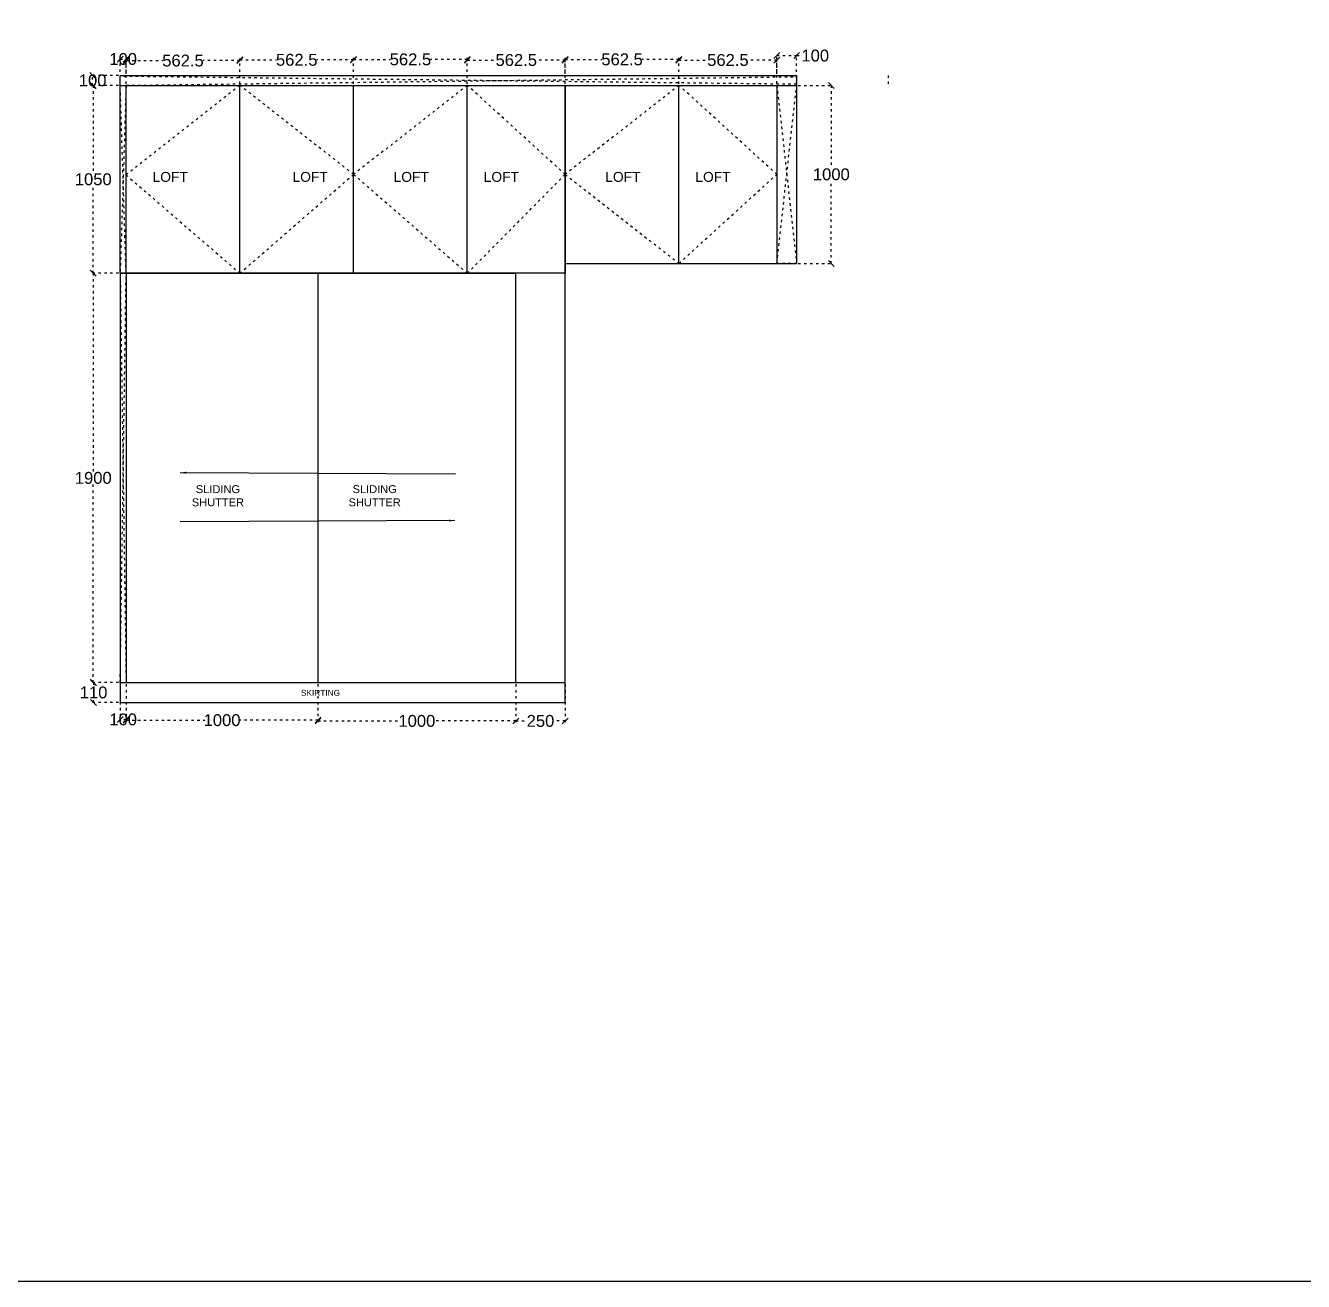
# Model space of a CAD drawing. Header units: millimetres. Extents: x 220712 to 1505573, y -354410 to 241923.
# Drawn here: x 330927 to 337388, y 106094 to 112445 of the extents above; entities that cross this region are included whole.
import ezdxf

# ---------------------------------------------------------------- set-up
doc = ezdxf.new("R2010")
doc.units = ezdxf.units.MM
doc.header["$MEASUREMENT"] = 0
doc.linetypes.add('ACAD_ISO03W100', pattern=[30, 12, -18])
doc.layers.add('Walls', color=253, linetype='Continuous')
doc.styles.get("Standard").update_dxf_attribs({"font": 'arial.ttf'})
doc.dimstyles.get("Standard").update_dxf_attribs({"dimtxt": 60, "dimasz": 30, "dimexe": 7.75, "dimexo": 8.13, "dimgap": 0.63, "dimtad": 0, "dimtih": 1, "dimtoh": 1, "dimdec": 0, "dimzin": 0, "dimtxsty": 'Standard', "dimblk": 'OBLIQUE', "dimcen": 2.25, "dimclrd": 1, "dimclre": 1, "dimclrt": 1, "dimadec": 0, "dimazin": 0, "dimtfac": 1, "dimtdec": 0, "dimtofl": 0, "dimtmove": 0, "dimatfit": 3, "dimfxl": 1, "dimtolj": 1, "dimtzin": 0, "dimlwd": 30, "dimarcsym": 0})

# ---------------------------------------------------------------- blocks, each defined once
blk = doc.blocks.new('_Oblique')
at = {"color": 0, "linetype": 'ByBlock', "lineweight": -2}
blk.add_line((-0.5, -0.5), (0.5, 0.5), dxfattribs=at)
blk = doc.blocks.new('*D1032')
at = {"layer": 'Defpoints', "color": 0, "linetype": 'ACAD_ISO03W100', "transparency": 16777216}
for p in [(331435.7, 112275.6), (331405.7, 112142.5), (331435.7, 112142.5)]:
    blk.add_point(p, dxfattribs=at)
at = {"layer": 'Walls', "color": 1, "linetype": 'ACAD_ISO03W100', "lineweight": -2, "transparency": 16777216}
for p, q in [((331405.7, 112150.6), (331405.7, 112283.3)), ((331435.7, 112150.6), (331435.7, 112283.3))]:
    blk.add_line(p, q, dxfattribs=at)
at = {"layer": 'Walls', "color": 1, "linetype": 'ACAD_ISO03W100', "lineweight": 30, "transparency": 16777216}
blk.add_line((331405.7, 112275.6), (331435.7, 112275.6), dxfattribs=at)
at = {"layer": 'Walls', "color": 1, "linetype": 'ACAD_ISO03W100', "lineweight": 30, "transparency": 16777216, "xscale": 30, "yscale": 30, "zscale": 30, "rotation": 180}
blk.add_blockref('_Oblique', (331405.7, 112275.6), dxfattribs=at)
at = {"layer": 'Walls', "color": 1, "linetype": 'ACAD_ISO03W100', "lineweight": 30, "transparency": 16777216, "xscale": 30, "yscale": 30, "zscale": 30}
blk.add_blockref('_Oblique', (331435.7, 112275.6), dxfattribs=at)
at = {"layer": 'Walls', "color": 1, "linetype": 'ACAD_ISO03W100', "transparency": 16777216, "insert": (331420.7, 112275.6), "char_height": 60, "attachment_point": 5}
blk.add_mtext('\\A1;100', dxfattribs=at)
blk = doc.blocks.new('*D1033')
at = {"layer": 'Defpoints', "color": 0, "linetype": 'ACAD_ISO03W100', "transparency": 16777216}
for p in [(332010.7, 112267.8), (331435.7, 112192.5), (332010.7, 112142.5)]:
    blk.add_point(p, dxfattribs=at)
at = {"layer": 'Walls', "color": 1, "linetype": 'ACAD_ISO03W100', "lineweight": -2, "transparency": 16777216}
for p, q in [((331435.7, 112200.6), (331435.7, 112275.6)), ((332010.7, 112150.6), (332010.7, 112275.6))]:
    blk.add_line(p, q, dxfattribs=at)
at = {"layer": 'Walls', "color": 1, "linetype": 'ACAD_ISO03W100', "lineweight": 30, "transparency": 16777216}
for p, q in [((331435.7, 112267.8), (331621.1, 112267.8)), ((332010.7, 112267.8), (331825.3, 112267.8))]:
    blk.add_line(p, q, dxfattribs=at)
at = {"layer": 'Walls', "color": 1, "linetype": 'ACAD_ISO03W100', "lineweight": 30, "transparency": 16777216, "xscale": 30, "yscale": 30, "zscale": 30, "rotation": 180}
blk.add_blockref('_Oblique', (331435.7, 112267.8), dxfattribs=at)
at = {"layer": 'Walls', "color": 1, "linetype": 'ACAD_ISO03W100', "lineweight": 30, "transparency": 16777216, "xscale": 30, "yscale": 30, "zscale": 30}
blk.add_blockref('_Oblique', (332010.7, 112267.8), dxfattribs=at)
at = {"layer": 'Walls', "color": 1, "linetype": 'ACAD_ISO03W100', "transparency": 16777216, "insert": (331723.2, 112267.8), "char_height": 60, "attachment_point": 5}
blk.add_mtext('\\A1;562.5', dxfattribs=at)
blk = doc.blocks.new('*D1034')
at = {"layer": 'Defpoints', "color": 0, "linetype": 'ACAD_ISO03W100', "transparency": 16777216}
for p in [(332585.7, 112271.6), (332010.7, 112142.5), (332585.7, 112142.5)]:
    blk.add_point(p, dxfattribs=at)
at = {"layer": 'Walls', "color": 1, "linetype": 'ACAD_ISO03W100', "lineweight": -2, "transparency": 16777216}
for p, q in [((332010.7, 112150.6), (332010.7, 112279.3)), ((332585.7, 112150.6), (332585.7, 112279.3))]:
    blk.add_line(p, q, dxfattribs=at)
at = {"layer": 'Walls', "color": 1, "linetype": 'ACAD_ISO03W100', "lineweight": 30, "transparency": 16777216}
for p, q in [((332010.7, 112271.6), (332196.1, 112271.6)), ((332585.7, 112271.6), (332400.3, 112271.6))]:
    blk.add_line(p, q, dxfattribs=at)
at = {"layer": 'Walls', "color": 1, "linetype": 'ACAD_ISO03W100', "lineweight": 30, "transparency": 16777216, "xscale": 30, "yscale": 30, "zscale": 30, "rotation": 180}
blk.add_blockref('_Oblique', (332010.7, 112271.6), dxfattribs=at)
at = {"layer": 'Walls', "color": 1, "linetype": 'ACAD_ISO03W100', "lineweight": 30, "transparency": 16777216, "xscale": 30, "yscale": 30, "zscale": 30}
blk.add_blockref('_Oblique', (332585.7, 112271.6), dxfattribs=at)
at = {"layer": 'Walls', "color": 1, "linetype": 'ACAD_ISO03W100', "transparency": 16777216, "insert": (332298.2, 112271.6), "char_height": 60, "attachment_point": 5}
blk.add_mtext('\\A1;562.5', dxfattribs=at)
blk = doc.blocks.new('*D1035')
at = {"layer": 'Defpoints', "color": 0, "linetype": 'ACAD_ISO03W100', "transparency": 16777216}
for p in [(333160.7, 112273.8), (332585.7, 112142.5), (333160.7, 112142.5)]:
    blk.add_point(p, dxfattribs=at)
at = {"layer": 'Walls', "color": 1, "linetype": 'ACAD_ISO03W100', "lineweight": -2, "transparency": 16777216}
for p, q in [((332585.7, 112150.6), (332585.7, 112281.6)), ((333160.7, 112150.6), (333160.7, 112281.6))]:
    blk.add_line(p, q, dxfattribs=at)
at = {"layer": 'Walls', "color": 1, "linetype": 'ACAD_ISO03W100', "lineweight": 30, "transparency": 16777216}
for p, q in [((332585.7, 112273.8), (332771.1, 112273.8)), ((333160.7, 112273.8), (332975.3, 112273.8))]:
    blk.add_line(p, q, dxfattribs=at)
at = {"layer": 'Walls', "color": 1, "linetype": 'ACAD_ISO03W100', "lineweight": 30, "transparency": 16777216, "xscale": 30, "yscale": 30, "zscale": 30, "rotation": 180}
blk.add_blockref('_Oblique', (332585.7, 112273.8), dxfattribs=at)
at = {"layer": 'Walls', "color": 1, "linetype": 'ACAD_ISO03W100', "lineweight": 30, "transparency": 16777216, "xscale": 30, "yscale": 30, "zscale": 30}
blk.add_blockref('_Oblique', (333160.7, 112273.8), dxfattribs=at)
at = {"layer": 'Walls', "color": 1, "linetype": 'ACAD_ISO03W100', "transparency": 16777216, "insert": (332873.2, 112273.8), "char_height": 60, "attachment_point": 5}
blk.add_mtext('\\A1;562.5', dxfattribs=at)
blk = doc.blocks.new('*D1036')
at = {"layer": 'Defpoints', "color": 0, "linetype": 'ACAD_ISO03W100', "transparency": 16777216}
for p in [(333655.7, 112270.6), (333655.7, 112192.5), (333160.7, 112142.5)]:
    blk.add_point(p, dxfattribs=at)
at = {"layer": 'Walls', "color": 1, "linetype": 'ACAD_ISO03W100', "lineweight": -2, "transparency": 16777216}
for p, q in [((333160.7, 112150.6), (333160.7, 112278.4)), ((333655.7, 112200.6), (333655.7, 112278.4))]:
    blk.add_line(p, q, dxfattribs=at)
at = {"layer": 'Walls', "color": 1, "linetype": 'ACAD_ISO03W100', "lineweight": 30, "transparency": 16777216}
for p, q in [((333160.7, 112270.6), (333306.1, 112270.6)), ((333655.7, 112270.6), (333510.3, 112270.6))]:
    blk.add_line(p, q, dxfattribs=at)
at = {"layer": 'Walls', "color": 1, "linetype": 'ACAD_ISO03W100', "lineweight": 30, "transparency": 16777216, "xscale": 30, "yscale": 30, "zscale": 30, "rotation": 180}
blk.add_blockref('_Oblique', (333160.7, 112270.6), dxfattribs=at)
at = {"layer": 'Walls', "color": 1, "linetype": 'ACAD_ISO03W100', "lineweight": 30, "transparency": 16777216, "xscale": 30, "yscale": 30, "zscale": 30}
blk.add_blockref('_Oblique', (333655.7, 112270.6), dxfattribs=at)
at = {"layer": 'Walls', "color": 1, "linetype": 'ACAD_ISO03W100', "transparency": 16777216, "insert": (333408.2, 112270.6), "char_height": 60, "attachment_point": 5}
blk.add_mtext('\\A1;562.5', dxfattribs=at)
blk = doc.blocks.new('*D1037')
at = {"layer": 'Defpoints', "color": 0, "linetype": 'ACAD_ISO03W100', "transparency": 16777216}
for p in [(333405.7, 109122.5), (333655.7, 109122.5), (333405.7, 108928.6)]:
    blk.add_point(p, dxfattribs=at)
at = {"layer": 'Walls', "color": 1, "linetype": 'ACAD_ISO03W100', "lineweight": -2, "transparency": 16777216}
for p, q in [((333405.7, 109114.3), (333405.7, 108920.9)), ((333655.7, 109114.3), (333655.7, 108920.9))]:
    blk.add_line(p, q, dxfattribs=at)
at = {"layer": 'Walls', "color": 1, "linetype": 'ACAD_ISO03W100', "lineweight": 30, "transparency": 16777216}
for p, q in [((333405.7, 108928.6), (333463.4, 108928.6)), ((333655.7, 108928.6), (333598, 108928.6))]:
    blk.add_line(p, q, dxfattribs=at)
at = {"layer": 'Walls', "color": 1, "linetype": 'ACAD_ISO03W100', "lineweight": 30, "transparency": 16777216, "xscale": 30, "yscale": 30, "zscale": 30, "rotation": 180}
blk.add_blockref('_Oblique', (333405.7, 108928.6), dxfattribs=at)
at = {"layer": 'Walls', "color": 1, "linetype": 'ACAD_ISO03W100', "lineweight": 30, "transparency": 16777216, "xscale": 30, "yscale": 30, "zscale": 30}
blk.add_blockref('_Oblique', (333655.7, 108928.6), dxfattribs=at)
at = {"layer": 'Walls', "color": 1, "linetype": 'ACAD_ISO03W100', "transparency": 16777216, "insert": (333530.7, 108928.6), "char_height": 60, "attachment_point": 5}
blk.add_mtext('\\A1;250', dxfattribs=at)
blk = doc.blocks.new('*D1038')
at = {"layer": 'Defpoints', "color": 0, "linetype": 'ACAD_ISO03W100', "transparency": 16777216}
for p in [(332405.7, 109122.5), (333405.7, 109122.5), (332405.7, 108928.6)]:
    blk.add_point(p, dxfattribs=at)
at = {"layer": 'Walls', "color": 1, "linetype": 'ACAD_ISO03W100', "lineweight": -2, "transparency": 16777216}
for p, q in [((332405.7, 109114.3), (332405.7, 108920.9)), ((333405.7, 109114.3), (333405.7, 108920.9))]:
    blk.add_line(p, q, dxfattribs=at)
at = {"layer": 'Walls', "color": 1, "linetype": 'ACAD_ISO03W100', "lineweight": 30, "transparency": 16777216}
for p, q in [((332405.7, 108928.6), (332818.4, 108928.6)), ((333405.7, 108928.6), (332993, 108928.6))]:
    blk.add_line(p, q, dxfattribs=at)
at = {"layer": 'Walls', "color": 1, "linetype": 'ACAD_ISO03W100', "lineweight": 30, "transparency": 16777216, "xscale": 30, "yscale": 30, "zscale": 30, "rotation": 180}
blk.add_blockref('_Oblique', (332405.7, 108928.6), dxfattribs=at)
at = {"layer": 'Walls', "color": 1, "linetype": 'ACAD_ISO03W100', "lineweight": 30, "transparency": 16777216, "xscale": 30, "yscale": 30, "zscale": 30}
blk.add_blockref('_Oblique', (333405.7, 108928.6), dxfattribs=at)
at = {"layer": 'Walls', "color": 1, "linetype": 'ACAD_ISO03W100', "transparency": 16777216, "insert": (332905.7, 108928.6), "char_height": 60, "attachment_point": 5}
blk.add_mtext('\\A1;1000', dxfattribs=at)
blk = doc.blocks.new('*D1039')
at = {"layer": 'Defpoints', "color": 0, "linetype": 'ACAD_ISO03W100', "transparency": 16777216}
for p in [(331435.7, 109122.5), (332405.7, 109122.5), (331435.7, 108932.4)]:
    blk.add_point(p, dxfattribs=at)
at = {"layer": 'Walls', "color": 1, "linetype": 'ACAD_ISO03W100', "lineweight": -2, "transparency": 16777216}
for p, q in [((331435.7, 109114.3), (331435.7, 108924.6)), ((332405.7, 109114.3), (332405.7, 108924.6))]:
    blk.add_line(p, q, dxfattribs=at)
at = {"layer": 'Walls', "color": 1, "linetype": 'ACAD_ISO03W100', "lineweight": 30, "transparency": 16777216}
for p, q in [((331435.7, 108932.4), (331833.4, 108932.4)), ((332405.7, 108932.4), (332008, 108932.4))]:
    blk.add_line(p, q, dxfattribs=at)
at = {"layer": 'Walls', "color": 1, "linetype": 'ACAD_ISO03W100', "lineweight": 30, "transparency": 16777216, "xscale": 30, "yscale": 30, "zscale": 30, "rotation": 180}
blk.add_blockref('_Oblique', (331435.7, 108932.4), dxfattribs=at)
at = {"layer": 'Walls', "color": 1, "linetype": 'ACAD_ISO03W100', "lineweight": 30, "transparency": 16777216, "xscale": 30, "yscale": 30, "zscale": 30}
blk.add_blockref('_Oblique', (332405.7, 108932.4), dxfattribs=at)
at = {"layer": 'Walls', "color": 1, "linetype": 'ACAD_ISO03W100', "transparency": 16777216, "insert": (331920.7, 108932.4), "char_height": 60, "attachment_point": 5}
blk.add_mtext('\\A1;1000', dxfattribs=at)
blk = doc.blocks.new('*D1040')
at = {"layer": 'Defpoints', "color": 0, "linetype": 'ACAD_ISO03W100', "transparency": 16777216}
for p in [(331405.7, 109122.5), (331435.7, 109122.5), (331405.7, 108936.1)]:
    blk.add_point(p, dxfattribs=at)
at = {"layer": 'Walls', "color": 1, "linetype": 'ACAD_ISO03W100', "lineweight": -2, "transparency": 16777216}
for p, q in [((331405.7, 109114.3), (331405.7, 108928.4)), ((331435.7, 109114.3), (331435.7, 108928.4))]:
    blk.add_line(p, q, dxfattribs=at)
at = {"layer": 'Walls', "color": 1, "linetype": 'ACAD_ISO03W100', "lineweight": 30, "transparency": 16777216}
blk.add_line((331435.7, 108936.1), (331405.7, 108936.1), dxfattribs=at)
at = {"layer": 'Walls', "color": 1, "linetype": 'ACAD_ISO03W100', "lineweight": 30, "transparency": 16777216, "xscale": 30, "yscale": 30, "zscale": 30, "rotation": 180}
blk.add_blockref('_Oblique', (331405.7, 108936.1), dxfattribs=at)
at = {"layer": 'Walls', "color": 1, "linetype": 'ACAD_ISO03W100', "lineweight": 30, "transparency": 16777216, "xscale": 30, "yscale": 30, "zscale": 30}
blk.add_blockref('_Oblique', (331435.7, 108936.1), dxfattribs=at)
at = {"layer": 'Walls', "color": 1, "linetype": 'ACAD_ISO03W100', "transparency": 16777216, "insert": (331420.7, 108936.1), "char_height": 60, "attachment_point": 5}
blk.add_mtext('\\A1;100', dxfattribs=at)
blk = doc.blocks.new('*D1081')
at = {"layer": 'Defpoints', "color": 0, "linetype": 'ACAD_ISO03W100', "transparency": 16777216}
for p in [(331271.3, 109122.5), (331405.7, 109122.5), (331405.7, 109022.5)]:
    blk.add_point(p, dxfattribs=at)
at = {"layer": 'Walls', "color": 1, "linetype": 'ACAD_ISO03W100', "lineweight": -2, "transparency": 16777216}
for p, q in [((331397.6, 109122.5), (331263.5, 109122.5)), ((331397.6, 109022.5), (331263.5, 109022.5))]:
    blk.add_line(p, q, dxfattribs=at)
at = {"layer": 'Walls', "color": 1, "linetype": 'ACAD_ISO03W100', "lineweight": 30, "transparency": 16777216}
for p, q in [((331271.3, 109122.5), (331271.3, 109103.7)), ((331271.3, 109022.5), (331271.3, 109041.2))]:
    blk.add_line(p, q, dxfattribs=at)
at = {"layer": 'Walls', "color": 1, "linetype": 'ACAD_ISO03W100', "lineweight": 30, "transparency": 16777216, "xscale": 30, "yscale": 30, "zscale": 30}
for p, rotation in [((331271.3, 109122.5), 90), ((331271.3, 109022.5), 270)]:
    blk.add_blockref('_Oblique', p, dxfattribs=dict(at, rotation=rotation))
at = {"layer": 'Walls', "color": 1, "linetype": 'ACAD_ISO03W100', "transparency": 16777216, "insert": (331271.3, 109072.5), "char_height": 60, "attachment_point": 5}
blk.add_mtext('\\A1;110', dxfattribs=at)
blk = doc.blocks.new('*D1082')
at = {"layer": 'Defpoints', "color": 0, "linetype": 'ACAD_ISO03W100', "transparency": 16777216}
for p in [(331269.6, 111192.5), (331405.7, 111192.5), (331405.7, 109122.5)]:
    blk.add_point(p, dxfattribs=at)
at = {"layer": 'Walls', "color": 1, "linetype": 'ACAD_ISO03W100', "lineweight": -2, "transparency": 16777216}
for p, q in [((331397.6, 111192.5), (331261.9, 111192.5)), ((331397.6, 109122.5), (331261.9, 109122.5))]:
    blk.add_line(p, q, dxfattribs=at)
at = {"layer": 'Walls', "color": 1, "linetype": 'ACAD_ISO03W100', "lineweight": 30, "transparency": 16777216}
for p, q in [((331269.6, 111192.5), (331269.6, 110188.7)), ((331269.6, 109122.5), (331269.6, 110126.2))]:
    blk.add_line(p, q, dxfattribs=at)
at = {"layer": 'Walls', "color": 1, "linetype": 'ACAD_ISO03W100', "lineweight": 30, "transparency": 16777216, "xscale": 30, "yscale": 30, "zscale": 30}
for p, rotation in [((331269.6, 111192.5), 90), ((331269.6, 109122.5), 270)]:
    blk.add_blockref('_Oblique', p, dxfattribs=dict(at, rotation=rotation))
at = {"layer": 'Walls', "color": 1, "linetype": 'ACAD_ISO03W100', "transparency": 16777216, "insert": (331269.6, 110157.5), "char_height": 60, "attachment_point": 5}
blk.add_mtext('\\A1;1900', dxfattribs=at)
blk = doc.blocks.new('*D935')
at = {"layer": 'Defpoints', "color": 0, "linetype": 'ACAD_ISO03W100', "transparency": 16777216}
for p in [(331269.6, 112142.5), (331405.7, 112142.5), (331405.7, 111192.5)]:
    blk.add_point(p, dxfattribs=at)
at = {"layer": 'Walls', "color": 1, "linetype": 'ACAD_ISO03W100', "lineweight": -2, "transparency": 16777216}
for p, q in [((331397.6, 112142.5), (331261.9, 112142.5)), ((331397.6, 111192.5), (331261.9, 111192.5))]:
    blk.add_line(p, q, dxfattribs=at)
at = {"layer": 'Walls', "color": 1, "linetype": 'ACAD_ISO03W100', "lineweight": 30, "transparency": 16777216}
for p, q in [((331269.6, 112142.5), (331269.6, 111698.7)), ((331269.6, 111192.5), (331269.6, 111636.2))]:
    blk.add_line(p, q, dxfattribs=at)
at = {"layer": 'Walls', "color": 1, "linetype": 'ACAD_ISO03W100', "lineweight": 30, "transparency": 16777216, "xscale": 30, "yscale": 30, "zscale": 30}
for p, rotation in [((331269.6, 112142.5), 90), ((331269.6, 111192.5), 270)]:
    blk.add_blockref('_Oblique', p, dxfattribs=dict(at, rotation=rotation))
at = {"layer": 'Walls', "color": 1, "linetype": 'ACAD_ISO03W100', "transparency": 16777216, "insert": (331269.6, 111667.5), "char_height": 60, "attachment_point": 5}
blk.add_mtext('\\A1;1050', dxfattribs=at)
blk = doc.blocks.new('*D2017')
at = {"layer": 'Defpoints', "color": 0, "linetype": 'ACAD_ISO03W100', "transparency": 16777216}
for p in [(331266.5, 112192.5), (331405.7, 112192.5), (331405.7, 112142.5)]:
    blk.add_point(p, dxfattribs=at)
at = {"layer": 'Walls', "color": 1, "linetype": 'ACAD_ISO03W100', "lineweight": -2, "transparency": 16777216}
for p, q in [((331397.6, 112192.5), (331258.8, 112192.5)), ((331397.6, 112142.5), (331258.8, 112142.5))]:
    blk.add_line(p, q, dxfattribs=at)
at = {"layer": 'Walls', "color": 1, "linetype": 'ACAD_ISO03W100', "lineweight": 30, "transparency": 16777216}
blk.add_line((331266.5, 112142.5), (331266.5, 112192.5), dxfattribs=at)
at = {"layer": 'Walls', "color": 1, "linetype": 'ACAD_ISO03W100', "lineweight": 30, "transparency": 16777216, "xscale": 30, "yscale": 30, "zscale": 30}
for p, rotation in [((331266.5, 112192.5), 90), ((331266.5, 112142.5), 270)]:
    blk.add_blockref('_Oblique', p, dxfattribs=dict(at, rotation=rotation))
at = {"layer": 'Walls', "color": 1, "linetype": 'ACAD_ISO03W100', "transparency": 16777216, "insert": (331266.5, 112167.5), "char_height": 60, "attachment_point": 5}
blk.add_mtext('\\A1;100', dxfattribs=at)
blk = doc.blocks.new('*D2018')
at = {"layer": 'Defpoints', "color": 0, "linetype": 'ACAD_ISO03W100', "transparency": 16777216}
for p in [(334825.7, 112293), (334725.7, 112144.4), (334825.7, 112142.5)]:
    blk.add_point(p, dxfattribs=at)
at = {"layer": 'Walls', "color": 1, "linetype": 'ACAD_ISO03W100', "lineweight": -2, "transparency": 16777216}
for p, q in [((334725.7, 112152.5), (334725.7, 112300.8)), ((334825.7, 112150.6), (334825.7, 112300.8))]:
    blk.add_line(p, q, dxfattribs=at)
at = {"layer": 'Walls', "color": 1, "linetype": 'ACAD_ISO03W100', "lineweight": 30, "transparency": 16777216}
for p, q in [((334725.7, 112293), (334825.7, 112293)), ((334825.7, 112293), (334855.7, 112293))]:
    blk.add_line(p, q, dxfattribs=at)
at = {"layer": 'Walls', "color": 1, "linetype": 'ACAD_ISO03W100', "lineweight": 30, "transparency": 16777216, "xscale": 30, "yscale": 30, "zscale": 30, "rotation": 180}
blk.add_blockref('_Oblique', (334725.7, 112293), dxfattribs=at)
at = {"layer": 'Walls', "color": 1, "linetype": 'ACAD_ISO03W100', "lineweight": 30, "transparency": 16777216, "xscale": 30, "yscale": 30, "zscale": 30}
blk.add_blockref('_Oblique', (334825.7, 112293), dxfattribs=at)
at = {"layer": 'Walls', "color": 1, "linetype": 'ACAD_ISO03W100', "transparency": 16777216, "insert": (334919.7, 112293), "char_height": 60, "attachment_point": 5}
blk.add_mtext('\\A1;100', dxfattribs=at)
blk = doc.blocks.new('*D2019')
at = {"layer": 'Defpoints', "color": 0, "linetype": 'ACAD_ISO03W100', "transparency": 16777216}
for p in [(334825.7, 112142.5), (334825.7, 111242.5), (335001, 111242.5)]:
    blk.add_point(p, dxfattribs=at)
at = {"layer": 'Walls', "color": 1, "linetype": 'ACAD_ISO03W100', "lineweight": -2, "transparency": 16777216}
for p, q in [((334833.8, 112142.5), (335008.8, 112142.5)), ((334833.8, 111242.5), (335008.8, 111242.5))]:
    blk.add_line(p, q, dxfattribs=at)
at = {"layer": 'Walls', "color": 1, "linetype": 'ACAD_ISO03W100', "lineweight": 30, "transparency": 16777216}
for p, q in [((335001, 112142.5), (335001, 111723.7)), ((335001, 111242.5), (335001, 111661.2))]:
    blk.add_line(p, q, dxfattribs=at)
at = {"layer": 'Walls', "color": 1, "linetype": 'ACAD_ISO03W100', "lineweight": 30, "transparency": 16777216, "xscale": 30, "yscale": 30, "zscale": 30}
for p, rotation in [((335001, 112142.5), 90), ((335001, 111242.5), 270)]:
    blk.add_blockref('_Oblique', p, dxfattribs=dict(at, rotation=rotation))
at = {"layer": 'Walls', "color": 1, "linetype": 'ACAD_ISO03W100', "transparency": 16777216, "insert": (335001, 111692.5), "char_height": 60, "attachment_point": 5}
blk.add_mtext('\\A1;1000', dxfattribs=at)
blk = doc.blocks.new('*D2020')
at = {"layer": 'Defpoints', "color": 0, "linetype": 'ACAD_ISO03W100', "transparency": 16777216}
for p in [(334230.7, 112273.8), (333655.7, 112142.5), (334230.7, 112142.5)]:
    blk.add_point(p, dxfattribs=at)
at = {"layer": 'Walls', "color": 1, "linetype": 'ACAD_ISO03W100', "lineweight": -2, "transparency": 16777216}
for p, q in [((333655.7, 112150.6), (333655.7, 112281.6)), ((334230.7, 112150.6), (334230.7, 112281.6))]:
    blk.add_line(p, q, dxfattribs=at)
at = {"layer": 'Walls', "color": 1, "linetype": 'ACAD_ISO03W100', "lineweight": 30, "transparency": 16777216}
for p, q in [((333655.7, 112273.8), (333841.1, 112273.8)), ((334230.7, 112273.8), (334045.3, 112273.8))]:
    blk.add_line(p, q, dxfattribs=at)
at = {"layer": 'Walls', "color": 1, "linetype": 'ACAD_ISO03W100', "lineweight": 30, "transparency": 16777216, "xscale": 30, "yscale": 30, "zscale": 30, "rotation": 180}
blk.add_blockref('_Oblique', (333655.7, 112273.8), dxfattribs=at)
at = {"layer": 'Walls', "color": 1, "linetype": 'ACAD_ISO03W100', "lineweight": 30, "transparency": 16777216, "xscale": 30, "yscale": 30, "zscale": 30}
blk.add_blockref('_Oblique', (334230.7, 112273.8), dxfattribs=at)
at = {"layer": 'Walls', "color": 1, "linetype": 'ACAD_ISO03W100', "transparency": 16777216, "insert": (333943.2, 112273.8), "char_height": 60, "attachment_point": 5}
blk.add_mtext('\\A1;562.5', dxfattribs=at)
blk = doc.blocks.new('*D2021')
at = {"layer": 'Defpoints', "color": 0, "linetype": 'ACAD_ISO03W100', "transparency": 16777216}
for p in [(334725.7, 112270.6), (334725.7, 112192.5), (334230.7, 112142.5)]:
    blk.add_point(p, dxfattribs=at)
at = {"layer": 'Walls', "color": 1, "linetype": 'ACAD_ISO03W100', "lineweight": -2, "transparency": 16777216}
for p, q in [((334230.7, 112150.6), (334230.7, 112278.4)), ((334725.7, 112200.6), (334725.7, 112278.4))]:
    blk.add_line(p, q, dxfattribs=at)
at = {"layer": 'Walls', "color": 1, "linetype": 'ACAD_ISO03W100', "lineweight": 30, "transparency": 16777216}
for p, q in [((334230.7, 112270.6), (334376.1, 112270.6)), ((334725.7, 112270.6), (334580.3, 112270.6))]:
    blk.add_line(p, q, dxfattribs=at)
at = {"layer": 'Walls', "color": 1, "linetype": 'ACAD_ISO03W100', "lineweight": 30, "transparency": 16777216, "xscale": 30, "yscale": 30, "zscale": 30, "rotation": 180}
blk.add_blockref('_Oblique', (334230.7, 112270.6), dxfattribs=at)
at = {"layer": 'Walls', "color": 1, "linetype": 'ACAD_ISO03W100', "lineweight": 30, "transparency": 16777216, "xscale": 30, "yscale": 30, "zscale": 30}
blk.add_blockref('_Oblique', (334725.7, 112270.6), dxfattribs=at)
at = {"layer": 'Walls', "color": 1, "linetype": 'ACAD_ISO03W100', "transparency": 16777216, "insert": (334478.2, 112270.6), "char_height": 60, "attachment_point": 5}
blk.add_mtext('\\A1;562.5', dxfattribs=at)

msp = doc.modelspace()

# ---------------------------------------------------------------- linework, layer by layer
at = {"layer": 'Walls', "color": 18, "true_color": 0x000000}
for p, q in [((331405.7, 111192.5), (331405.7, 112192.5)), ((331405.7, 112192.5), (334825.7, 112192.5)), ((333655.7, 112192.5), (333655.7, 112190.3)), ((334825.7, 112192.5), (334825.7, 111242.5)), ((331405.7, 112142.5), (334825.7, 112142.5)), ((331435.7, 111192.5), (331435.7, 112142.5)), ((332010.7, 111192.5), (332010.7, 112142.5)), ((332585.7, 111192.5), (332585.7, 112142.5)), ((333160.7, 111192.5), (333160.7, 112142.5)), ((333655.7, 112144.4), (333655.7, 111192.5)), ((333655.7, 111192.5), (333655.7, 112142.5)), ((334230.7, 111242.5), (334230.7, 112142.5)), ((334725.7, 112144.4), (334725.7, 111242.5)), ((333405.7, 111192.5), (331405.7, 111192.5)), ((331405.7, 111192.5), (331405.7, 109022.5)), ((331435.7, 111192.5), (331435.7, 109122.5)), ((331435.7, 111192.5), (333405.7, 111192.5)), ((333405.7, 111192.5), (332405.7, 111192.5)), ((332405.7, 111192.5), (332405.7, 109122.5)), ((333405.7, 109122.5), (333405.7, 111192.5)), ((333655.7, 111192.5), (333405.7, 111192.5)), ((333655.7, 111242.5), (334825.7, 111242.5)), ((333655.7, 109022.5), (333655.7, 111192.5)), ((331405.7, 109122.5), (333655.7, 109122.5)), ((333405.7, 109122.5), (333655.7, 109122.5)), ((331405.7, 109022.5), (333655.7, 109022.5))]:
    msp.add_line(p, q, dxfattribs=at)
at = {"layer": 'Walls', "color": 240, "linetype": 'ACAD_ISO03W100', "true_color": 0xed1f24}
for p, q in [((331435.7, 112142.5), (331405.7, 111192.5)), ((331435.7, 111192.5), (331405.7, 112142.5))]:
    msp.add_line(p, q, dxfattribs=at)
at = {"layer": 'Walls', "color": 240, "true_color": 0xed1f24}
msp.add_line((331405.7, 111192.5), (331435.7, 111192.5), dxfattribs=at)
at = {"layer": 'Walls', "color": 18, "true_color": 0x000000}
msp.add_lwpolyline([(308575, 131990), (364744, 131990), (364744, 106094.5), (308575, 106094.5)], close=True, dxfattribs=at)
at = {"layer": 'Walls', "color": 240, "linetype": 'ACAD_ISO03W100', "true_color": 0xed1f24}
for points in [[(334825.7, 112147.9), (331405.7, 112188.1)], [(331405.7, 112142.5), (334825.7, 112186.5)], [(335288, 112192.5), (335288, 112142.5)], [(334725.7, 112142.5), (334825.7, 111242.5), (334725.7, 111242.5), (334825.7, 112142.5)], [(331405.7, 109122.5), (331435.7, 111192.5), (331405.7, 111193.4), (331435.7, 109122.5)]]:
    msp.add_lwpolyline(points, dxfattribs=at)
at = {"layer": 'Walls', "color": 9, "linetype": 'ACAD_ISO03W100', "true_color": 0xc7c8ca}
for points in [[(332010.7, 112142.5), (331435.7, 111689.8), (332010.7, 111192.5), (332585.7, 111692.5), (332010.7, 112142.5)], [(333160.7, 112142.5), (332585.7, 111692.5), (333160.7, 111192.5), (333655.7, 111692.5), (333160.7, 112142.5)], [(334230.7, 112142.5), (333655.7, 111692.5), (334230.7, 111242.5), (334725.7, 111692.5), (334230.7, 112142.5)]]:
    msp.add_lwpolyline(points, dxfattribs=at)

# ---------------------------------------------------------------- texts
at = {"color": 7}
for s, width, insert, char_height, attachment_point in [('LOFT', 282.386, (331569.4, 111704.8), 50, 1), ('LOFT', 282.386, (332276.8, 111704.8), 50, 1), ('LOFT', 282.386, (332788, 111704.8), 50, 1), ('LOFT', 282.386, (333243.5, 111704.8), 50, 1), ('LOFT', 282.386, (333858, 111704.8), 50, 1), ('LOFT', 282.386, (334313.5, 111704.8), 50, 1), ('\\pxqc;SLIDING SHUTTER', 300.775, (332050.2, 110120.9), 40, 3), ('\\pxqc;SLIDING SHUTTER', 300.775, (332842.8, 110120.9), 40, 3)]:
    msp.add_mtext_dynamic_manual_height_columns(s, width=width, gutter_width=1213, heights=[0], dxfattribs=dict(at, insert=insert, char_height=char_height, attachment_point=attachment_point))
at = {"color": 18, "true_color": 0x000000, "insert": (332319.7, 109085.9), "char_height": 30, "attachment_point": 1}
msp.add_mtext_dynamic_manual_height_columns('SKIRTING', width=2764.543, gutter_width=1, heights=[238.1], dxfattribs=at)

# ---------------------------------------------------------------- dimensions: what is measured, and where the dimension line sits
at = {"layer": 'Walls', "color": 18, "linetype": 'ACAD_ISO03W100', "true_color": 0x000000}
for base, p1, p2, text, picture, middle in [((331435.7, 112275.6), (331405.7, 112142.5), (331435.7, 112142.5), '100', '*D1032', (331420.7, 112275.6)), ((332585.7, 112271.6), (332010.7, 112142.5), (332585.7, 112142.5), '562.5', '*D1034', (332298.2, 112271.6)), ((331405.7, 108936.1), (331435.7, 109122.5), (331405.7, 109122.5), '100', '*D1040', (331420.7, 108936.1))]:
    dim = msp.add_linear_dim(base=base, p1=p1, p2=p2, text=text, dimstyle='Standard', dxfattribs=at)
    dim.commit()
    dim.dimension.update_dxf_attribs({"geometry": picture, "text_midpoint": middle, "dimtype": 160})
for base, p1, p2, text, picture, middle in [((332010.7, 112267.8), (331435.7, 112192.5), (332010.7, 112142.5), '562.5', '*D1033', (331723.2, 112267.8)), ((333160.7, 112273.8), (332585.7, 112142.5), (333160.7, 112142.5), '562.5', '*D1035', (332873.2, 112273.8)), ((333655.7, 112270.6), (333160.7, 112142.5), (333655.7, 112192.5), '562.5', '*D1036', (333408.2, 112270.6)), ((334230.7, 112273.8), (333655.7, 112142.5), (334230.7, 112142.5), '562.5', '*D2020', (333943.2, 112273.8)), ((334725.7, 112270.6), (334230.7, 112142.5), (334725.7, 112192.5), '562.5', '*D2021', (334478.2, 112270.6)), ((331435.7, 108932.4), (332405.7, 109122.5), (331435.7, 109122.5), '1000', '*D1039', (331920.7, 108932.4))]:
    dim = msp.add_linear_dim(base=base, p1=p1, p2=p2, text=text, dimstyle='Standard', dxfattribs=at)
    dim.commit()
    dim.dimension.update_dxf_attribs({"geometry": picture, "text_midpoint": middle})
at = {"layer": 'Walls', "color": 240, "linetype": 'ACAD_ISO03W100', "true_color": 0xed1f24}
dim = msp.add_linear_dim(base=(334825.7, 112293), p1=(334725.7, 112144.4), p2=(334825.7, 112142.5), dimstyle='Standard', dxfattribs=at)
dim.commit()
dim.dimension.update_dxf_attribs({"geometry": '*D2018', "text_midpoint": (334919.7, 112293)})
for base, p1, p2, text, picture, middle in [((331269.6, 112142.5), (331405.7, 111192.5), (331405.7, 112142.5), '1050', '*D935', (331269.6, 111667.5)), ((335001, 111242.5), (334825.7, 112142.5), (334825.7, 111242.5), '1000', '*D2019', (335001, 111692.5)), ((331269.6, 111192.5), (331405.7, 109122.5), (331405.7, 111192.5), '1900', '*D1082', (331269.6, 110157.5)), ((331271.3, 109122.5), (331405.7, 109022.5), (331405.7, 109122.5), '110', '*D1081', (331271.3, 109072.5))]:
    dim = msp.add_linear_dim(base=base, p1=p1, p2=p2, angle=90, text=text, dimstyle='Standard', dxfattribs=at)
    dim.commit()
    dim.dimension.update_dxf_attribs({"geometry": picture, "text_midpoint": middle})
at = {"layer": 'Walls', "color": 9, "linetype": 'ACAD_ISO03W100', "true_color": 0xc7c8ca}
dim = msp.add_linear_dim(base=(331266.5, 112192.5), p1=(331405.7, 112142.5), p2=(331405.7, 112192.5), angle=90, text='100', dimstyle='Standard', dxfattribs=at)
dim.commit()
dim.dimension.update_dxf_attribs({"geometry": '*D2017', "text_midpoint": (331266.5, 112167.5), "dimtype": 160})
at = {"layer": 'Walls', "color": 18, "linetype": 'ACAD_ISO03W100', "true_color": 0x000000}
for base, p1, p2, picture, middle in [((332405.7, 108928.6), (333405.7, 109122.5), (332405.7, 109122.5), '*D1038', (332905.7, 108928.6)), ((333405.7, 108928.6), (333655.7, 109122.5), (333405.7, 109122.5), '*D1037', (333530.7, 108928.6))]:
    dim = msp.add_linear_dim(base=base, p1=p1, p2=p2, dimstyle='Standard', dxfattribs=at)
    dim.commit()
    dim.dimension.update_dxf_attribs({"geometry": picture, "text_midpoint": middle})

# ---------------------------------------------------------------- leaders
at = {"layer": 'Walls', "color": 252, "true_color": 0x939598}
for points in [[(331709.6, 110184.3), (333101.8, 110177.7)], [(333097.8, 109941.9), (331708.4, 109936.1)]]:
    msp.add_leader(points, dimstyle='Standard', override={"dimgap": 0.63, "dimtad": 0}, dxfattribs=at)

doc.saveas('drawing.dxf')
